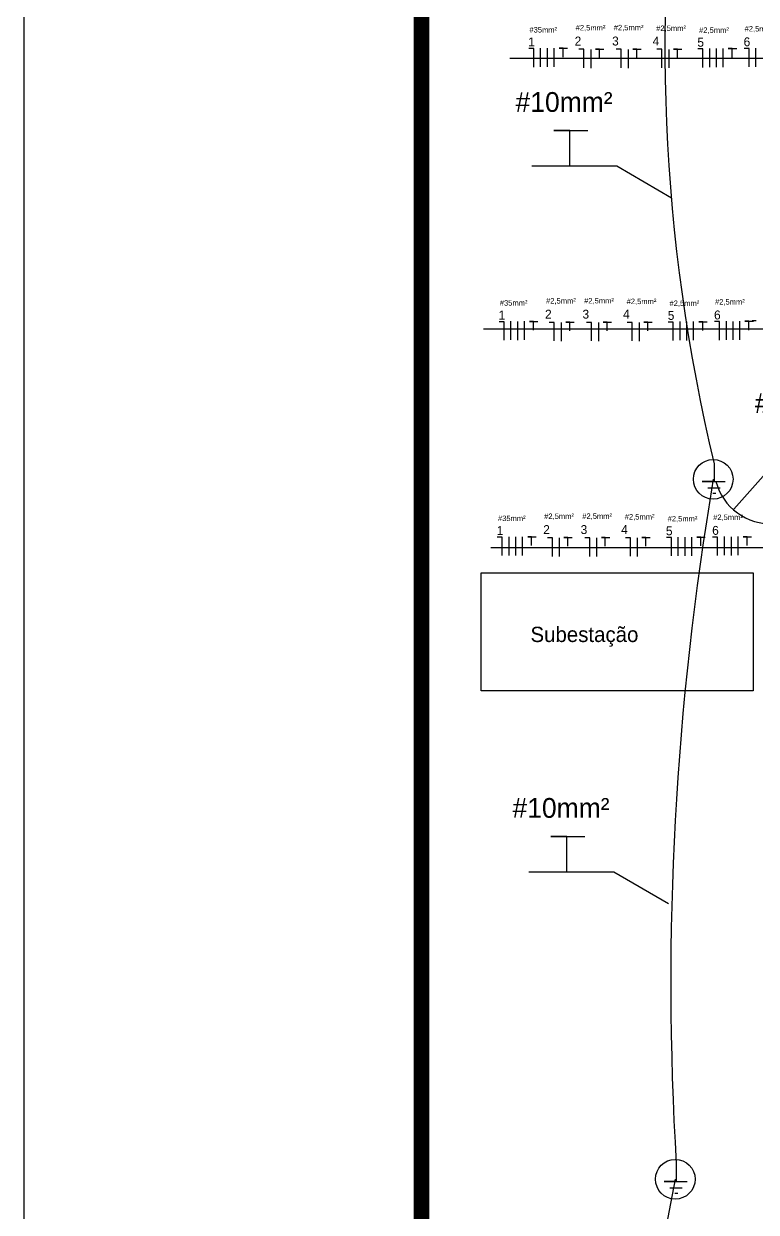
# Model space of a CAD drawing. Extents: x -4780 to 4154, y -1673 to 3208.
# Drawn here: x 104.8 to 150.9, y -441.2 to -366.5 of the extents above; entities that cross this region are included whole.
import ezdxf

# ---------------------------------------------------------------- set-up
doc = ezdxf.new("R2010")
doc.units = 0
doc.header["$MEASUREMENT"] = 0
for name, color, linetype in [('ARQ-FOLHA', 7, 'Continuous'), ('Condutores', 6, 'Continuous'), ('eletrico', 3, 'Continuous'), ('ELÉTRICO', 3, 'Continuous')]:
    doc.layers.add(name, color=color, linetype=linetype)
doc.styles.add('PADRÃO', font='', dxfattribs={"height": 0.2})
doc.styles.add('REGUA80', font='GOTHIC.TTF')
doc.styles.get('PADRÃO').set_extended_font_data('AvantGarde Bk BT')

# ---------------------------------------------------------------- blocks, each defined once
blk = doc.blocks.new('FOLHA A3')
at = {"layer": 'ARQ-FOLHA'}
blk.add_line((0, 0), (0, -297), dxfattribs=at)
at = {"layer": 'ARQ-FOLHA', "const_width": 1}
blk.add_lwpolyline([(410, -10), (25, -10), (25, -287), (410, -287), (410, -10)], dxfattribs=at)

msp = doc.modelspace()

# ---------------------------------------------------------------- linework, layer by layer
at = {"layer": 'Condutores', "ltscale": 0.015}
for p, q in [((136.873, -368.065), (136.559, -368.065)), ((136.873, -369.226), (136.873, -368.065)), ((137.303, -369.213), (137.303, -368.042)), ((137.735, -369.222), (137.735, -368.05)), ((138.155, -369.212), (138.155, -368.041)), ((138.724, -368.05), (138.474, -368.05)), ((138.474, -368.05), (139, -368.05)), ((138.724, -368.596), (138.724, -368.05)), ((140.025, -368.113), (139.712, -368.113)), ((140.025, -369.274), (140.025, -368.113)), ((140.478, -369.291), (140.478, -368.119)), ((141.002, -368.098), (140.753, -368.098)), ((140.753, -368.098), (141.278, -368.098)), ((141.002, -368.644), (141.002, -368.098)), ((142.378, -368.113), (142.065, -368.113)), ((142.378, -369.274), (142.378, -368.113)), ((142.831, -369.29), (142.831, -368.119)), ((143.355, -368.097), (143.105, -368.097)), ((143.105, -368.097), (143.631, -368.097)), ((143.355, -368.643), (143.355, -368.097)), ((144.928, -368.108), (144.615, -368.108)), ((144.928, -369.27), (144.928, -368.108)), ((145.381, -369.286), (145.381, -368.115)), ((145.905, -368.093), (145.655, -368.093)), ((145.655, -368.093), (146.181, -368.093)), ((145.905, -368.639), (145.905, -368.093)), ((147.508, -368.086), (147.194, -368.086)), ((147.508, -369.247), (147.508, -368.086)), ((147.938, -369.234), (147.938, -368.062)), ((148.37, -369.242), (148.37, -368.071)), ((148.79, -369.233), (148.79, -368.061)), ((149.359, -368.071), (149.109, -368.071)), ((149.109, -368.071), (149.635, -368.071)), ((149.359, -368.617), (149.359, -368.071)), ((150.416, -368.058), (150.103, -368.058)), ((150.416, -369.219), (150.416, -368.058)), ((150.846, -369.205), (150.846, -368.034)), ((135.012, -385.234), (134.699, -385.234)), ((135.012, -386.395), (135.012, -385.234)), ((135.442, -386.382), (135.442, -385.211)), ((135.875, -386.391), (135.875, -385.219)), ((136.294, -386.381), (136.294, -385.21)), ((136.863, -385.219), (136.614, -385.219)), ((136.614, -385.219), (137.139, -385.219)), ((136.863, -385.765), (136.863, -385.219)), ((138.164, -385.282), (137.851, -385.282)), ((138.164, -386.443), (138.164, -385.282)), ((138.618, -386.459), (138.618, -385.288)), ((139.141, -385.267), (138.892, -385.267)), ((138.892, -385.267), (139.417, -385.267)), ((139.141, -385.813), (139.141, -385.267)), ((140.517, -385.281), (140.204, -385.281)), ((140.517, -386.442), (140.517, -385.281)), ((140.971, -386.459), (140.971, -385.288)), ((141.494, -385.266), (141.245, -385.266)), ((141.245, -385.266), (141.77, -385.266)), ((141.494, -385.812), (141.494, -385.266)), ((143.067, -385.277), (142.754, -385.277)), ((143.067, -386.438), (143.067, -385.277)), ((143.521, -386.455), (143.521, -385.284)), ((144.044, -385.262), (143.795, -385.262)), ((143.795, -385.262), (144.32, -385.262)), ((144.044, -385.808), (144.044, -385.262)), ((145.647, -385.255), (145.334, -385.255)), ((145.647, -386.416), (145.647, -385.255)), ((146.077, -386.403), (146.077, -385.231)), ((146.51, -386.411), (146.51, -385.24)), ((146.929, -386.402), (146.929, -385.23)), ((147.498, -385.24), (147.249, -385.24)), ((147.249, -385.24), (147.774, -385.24)), ((147.498, -385.786), (147.498, -385.24)), ((148.556, -385.226), (148.242, -385.226)), ((148.556, -386.387), (148.556, -385.226)), ((148.986, -386.374), (148.986, -385.203)), ((149.418, -386.383), (149.418, -385.212)), ((149.838, -386.373), (149.838, -385.202)), ((150.407, -385.211), (150.157, -385.211)), ((150.157, -385.211), (150.682, -385.211)), ((150.407, -385.757), (150.407, -385.211)), ((150.863, -385.188), (150.613, -385.188)), ((134.895, -398.776), (134.582, -398.776)), ((134.895, -399.937), (134.895, -398.776)), ((135.325, -399.924), (135.325, -398.753)), ((135.758, -399.933), (135.758, -398.761)), ((136.177, -399.923), (136.177, -398.752)), ((136.746, -398.761), (136.497, -398.761)), ((136.497, -398.761), (137.022, -398.761)), ((136.746, -399.307), (136.746, -398.761)), ((138.047, -398.824), (137.734, -398.824)), ((138.047, -399.985), (138.047, -398.824)), ((138.501, -400.001), (138.501, -398.83)), ((139.024, -398.809), (138.775, -398.809)), ((138.775, -398.809), (139.3, -398.809)), ((139.024, -399.355), (139.024, -398.809)), ((140.4, -398.823), (140.087, -398.823)), ((140.4, -399.985), (140.4, -398.823)), ((140.853, -400.001), (140.853, -398.83)), ((141.377, -398.808), (141.128, -398.808)), ((141.128, -398.808), (141.653, -398.808)), ((141.377, -399.354), (141.377, -398.808)), ((142.95, -398.819), (142.637, -398.819)), ((142.95, -399.981), (142.95, -398.819)), ((143.403, -399.997), (143.403, -398.826)), ((143.927, -398.804), (143.678, -398.804)), ((143.678, -398.804), (144.203, -398.804)), ((143.927, -399.35), (143.927, -398.804)), ((145.53, -398.797), (145.217, -398.797)), ((145.53, -399.958), (145.53, -398.797)), ((145.96, -399.945), (145.96, -398.773)), ((146.393, -399.953), (146.393, -398.782)), ((146.812, -399.944), (146.812, -398.772)), ((147.381, -398.782), (147.132, -398.782)), ((147.132, -398.782), (147.657, -398.782)), ((147.381, -399.328), (147.381, -398.782)), ((148.438, -398.769), (148.125, -398.769)), ((148.438, -399.93), (148.438, -398.769)), ((148.868, -399.916), (148.868, -398.745)), ((149.301, -399.925), (149.301, -398.754)), ((149.72, -399.916), (149.72, -398.744)), ((150.289, -398.753), (150.04, -398.753)), ((150.04, -398.753), (150.565, -398.753)), ((150.289, -399.299), (150.289, -398.753))]:
    msp.add_line(p, q, dxfattribs=at)
at = {"layer": 'Condutores'}
for p, q in [((165.551, -368.699), (135.377, -368.699)), ((165.667, -385.705), (133.71, -385.705)), ((165.667, -399.449), (134.181, -399.449))]:
    msp.add_line(p, q, dxfattribs=at)
at = {"layer": 'ELÉTRICO', "ltscale": 0.015}
for p, q in [((139.156, -373.221), (138.144, -373.221)), ((138.144, -373.221), (140.276, -373.221)), ((139.156, -375.438), (139.156, -373.221)), ((138.963, -417.596), (137.95, -417.596)), ((137.95, -417.596), (140.083, -417.596)), ((138.963, -419.813), (138.963, -417.596))]:
    msp.add_line(p, q, dxfattribs=at)
at = {"layer": 'ELÉTRICO'}
for p, q in [((136.76, -375.438), (142.102, -375.438)), ((142.102, -375.438), (145.538, -377.439)), ((148.222, -394.165), (148.222, -395.271)), ((151.795, -394.371), (149.464, -397.021)), ((148.222, -395.271), (147.469, -395.271)), ((147.469, -395.271), (148.222, -395.271)), ((147.811, -395.673), (148.59, -395.673)), ((148.222, -395.271), (148.222, -395.271)), ((148.222, -395.271), (148.916, -395.271)), ((148.129, -396.016), (148.33, -396.016)), ((136.566, -419.813), (141.909, -419.813)), ((141.909, -419.813), (145.344, -421.814)), ((145.836, -438.166), (145.836, -439.273)), ((145.836, -439.273), (145.083, -439.273)), ((145.083, -439.273), (145.836, -439.273)), ((145.836, -439.273), (145.836, -439.273)), ((145.836, -439.273), (146.53, -439.273)), ((145.425, -439.674), (146.204, -439.674)), ((145.743, -440.018), (145.944, -440.018))]:
    msp.add_line(p, q, dxfattribs=at)
msp.add_lwpolyline([(133.583, -408.437), (133.583, -401.027), (150.674, -401.027), (150.674, -408.437)], close=True, dxfattribs=at)
for centre in [(148.161, -395.14), (145.775, -439.142)]:
    msp.add_circle(centre, 1.246, dxfattribs=at)
for centre, radius, start, end in [((257.186, -367.987), 112.064, 171.32926, 193.50883), ((334.506, -426.786), 189.012, 170.36169, 183.45182), ((151.76, -394.394), 3.54, 194.34824, 273.58682), ((203.078, -451.684), 58.659, 167.65408, 198.73487)]:
    msp.add_arc(centre, radius, start, end, dxfattribs=at)

# ---------------------------------------------------------------- block references
at = {"layer": 'ARQ-FOLHA'}
msp.add_blockref('FOLHA A3', (104.82, -218.424), dxfattribs=at)

# ---------------------------------------------------------------- texts
at = {"layer": 'Condutores', "style": 'REGUA80'}
for s, p in [('1', (136.528, -367.93)), ('2', (139.45, -367.873)), ('3', (141.803, -367.872)), ('4', (144.353, -367.868)), ('5', (147.163, -367.95)), ('6', (150.072, -367.922)), ('1', (134.668, -385.098)), ('2', (137.589, -385.041)), ('3', (139.942, -385.041)), ('4', (142.492, -385.037)), ('5', (145.303, -385.119)), ('6', (148.211, -385.091)), ('1', (134.551, -398.64)), ('2', (137.472, -398.584)), ('3', (139.825, -398.583)), ('4', (142.375, -398.579)), ('5', (145.186, -398.661)), ('6', (148.094, -398.633))]:
    msp.add_text(s, height=0.56, dxfattribs=at).set_placement(p)
at = {"layer": 'Condutores', "ltscale": 0.015, "char_height": 0.3434, "attachment_point": 1, "style": 'PADRÃO'}
for s, insert in [('#35mm²', (136.606, -366.713)), ('#2,5mm²', (139.513, -366.582)), ('#2,5mm²', (141.907, -366.575)), ('#2,5mm²', (144.577, -366.617)), ('#2,5mm²', (147.273, -366.734)), ('#2,5mm²', (150.134, -366.647)), ('#35mm²', (134.745, -383.882)), ('#2,5mm²', (137.652, -383.751)), ('#2,5mm²', (140.047, -383.743)), ('#2,5mm²', (142.717, -383.786)), ('#2,5mm²', (145.412, -383.903)), ('#2,5mm²', (148.273, -383.816)), ('#35mm²', (134.628, -397.424)), ('#2,5mm²', (137.535, -397.293)), ('#2,5mm²', (139.929, -397.286)), ('#2,5mm²', (142.599, -397.328)), ('#2,5mm²', (145.295, -397.445)), ('#2,5mm²', (148.156, -397.358))]:
    msp.add_mtext_dynamic_manual_height_columns(s, width=2.08242, gutter_width=42.92, heights=[0], dxfattribs=dict(at, insert=insert))
at = {"layer": 'eletrico', "style": 'REGUA80'}
msp.add_text('Subestação', height=0.9607, dxfattribs=at).set_placement((136.672, -405.372))
at = {"layer": 'ELÉTRICO', "ltscale": 0.015, "char_height": 1.244, "attachment_point": 1, "style": 'PADRÃO'}
for insert in [(135.735, -370.802), (150.77, -389.735), (135.542, -415.177)]:
    msp.add_mtext_dynamic_manual_height_columns('#10mm²', width=7.5444, gutter_width=155.494, heights=[0], dxfattribs=dict(at, insert=insert))

doc.saveas('drawing.dxf')
